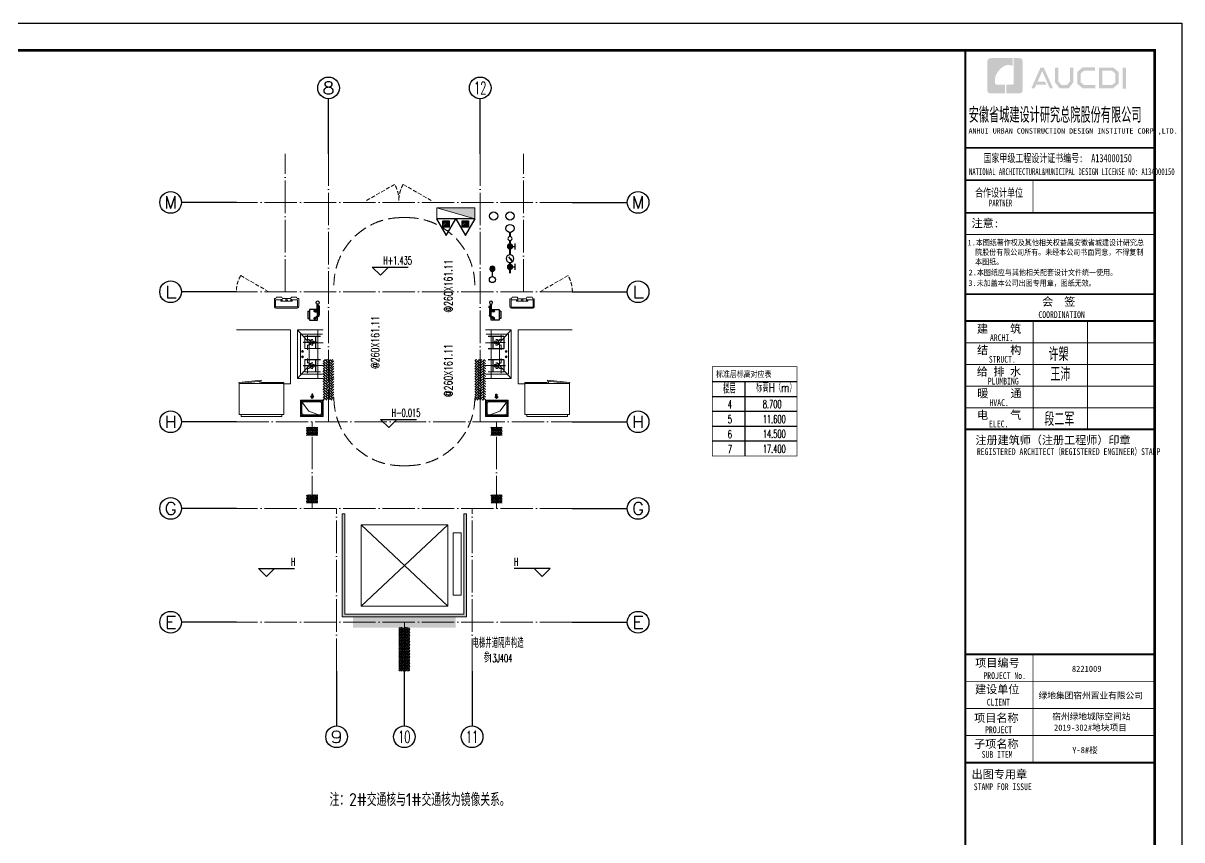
# Model space of a CAD drawing. Extents: x -518115 to 790560, y -210384 to 1628073.
# Drawn here: x 560790 to 582180, y 9714 to 24790 of the extents above; entities that cross this region are included whole.
import ezdxf
from ezdxf.enums import TextEntityAlignment as Align

# ---------------------------------------------------------------- set-up
doc = ezdxf.new("R2010")
doc.units = 0
doc.header["$LTSCALE"] = 1000
doc.header["$MEASUREMENT"] = 0
doc.linetypes.add('DASH', pattern=[0.35, 0.25, -0.1])
doc.linetypes.add('DOTE', pattern=[2.42, 2, -0.2, 0.02, -0.2])
for name, color, linetype, lineweight in [('3.5方案汇报，与郭总、侯月琴确定户型_t8$0$STAIR', 2, 'Continuous', 18), ('DOTE', 19, 'DOTE', 9), ('EQUIP_消火栓', 242, 'Continuous', 18), ('LVTRY', 1, 'Continuous', 13), ('PUB_HATCH', 8, 'Continuous', 9), ('STAIR', 2, 'Continuous', 18), ('WINDOW', 144, 'Continuous', 15), ('图签', 147, 'Continuous', 18), ('填充', 251, 'Continuous', 5), ('平面-空调预留孔', 173, 'Continuous', 15), ('立面-洞口示意', 152, 'Continuous', 13)]:
    doc.layers.add(name, color=color, linetype=linetype, lineweight=lineweight)
for name, color, linetype in [('AH-FURNITURE', 1, 'Continuous'), ('AXIS', 3, 'Continuous'), ('AXIS_TEXT', 4, 'Continuous'), ('C-Sheet-图框', 101, 'Continuous'), ('DIM_ELEV', 3, 'Continuous'), ('EQUIP_地漏', 7, 'Continuous'), ('EQUIP_消防', 7, 'Continuous'), ('PUB_TEXT', 4, 'Continuous'), ('VPIPE-凝结', 150, 'Continuous'), ('VPIPE-废水', 31, 'Continuous'), ('VPIPE-消防', 1, 'TG_X'), ('VPIPE-给水', 3, 'TG_J'), ('保温', 6, 'Continuous'), ('图框', 140, 'Continuous'), ('图签文字', 147, 'Continuous'), ('建筑-排气道', 9, 'Continuous'), ('污水', 3, 'Continuous'), ('给水', 4, 'Continuous')]:
    doc.layers.add(name, color=color, linetype=linetype)
doc.layers.add('yichutu', color=7, linetype='Continuous', true_color=0xffffff, plot=False)
doc.styles.add('_TCH_AXIS', font='COMPLEX', dxfattribs={"bigfont": 'GBCBIG'})
doc.styles.add('_TCH_DIM', font='SIMPLEX.shx', dxfattribs={"width": 0.7, "bigfont": 'GBCBIG.shx'})
doc.styles.add('COMPLEX', font='COMPLEX')
doc.styles.add('HT', font='')
doc.styles.get("Standard").update_dxf_attribs({"font": 'gbenor.shx', "bigfont": 'gbcbig.shx'})
doc.styles.add('TG_LINETYPE', font='SIMPLEX', dxfattribs={"width": 0.8, "height": 3, "bigfont": 'HZTXT'})
doc.styles.add('宋体', font='', dxfattribs={"height": 50})
doc.styles.add('建筑图签-1', font='', dxfattribs={"width": 0.7})
doc.styles.add('建筑图签-2', font='TXT.shx', dxfattribs={"width": 0.5, "bigfont": 'HZTXT.shx'})
doc.styles.get('HT').set_extended_font_data('SimHei')
doc.styles.get('宋体').set_extended_font_data('SimSun')
doc.styles.get('建筑图签-1').set_extended_font_data('SimHei')
doc.linetypes.add('TG_J', pattern='A,2,-0.22,["J",TG_LINETYPE,S=0.1,R=0,X=-0.18,Y=-0.15],0', length=2.22)
doc.linetypes.add('TG_X', pattern='A,4,-0.3,["X",TG_LINETYPE,S=0.1,R=0,X=-0.23,Y=-0.15],0', length=4.3)
pattern_1 = [(45, (134710.6, -354892.905), (0, 47.4157523), [100.584, -33.528]), (135, (134734.307, -354869.198), (3e-15, 47.4157523), [100.584, -33.528])]
pattern_2 = [(90, (134710.6, -354892.905), (-16.49778, 1e-15), [9.525, -19.05]), (210, (134710.6, -354892.905), (8.24889, -14.2874966), [9.525, -19.05]), (150, (134710.6, -354883.38), (-8.24889, -14.2874966), [9.525, -19.05])]

# ---------------------------------------------------------------- blocks, each defined once
blk = doc.blocks.new('院标1')
h = blk.add_hatch(color=150)
h.dxf.hatch_style = 1
h.set_gradient(color1=(33, 113, 253), color2=(33, 113, 253), tint=1, name='INVCURVED')
edge = h.paths.add_edge_path()
edge.add_spline(control_points=[(116373, 648379), (116379, 648379), (116382, 648379), (116391, 648379), (116391, 648379), (116391, 648379), (116616, 648379), (116616, 648379), (116616, 648379), (116616, 648379), (116616, 648054), (116616, 648054), (116616, 648054), (116616, 648054), (116108, 648054), (116108, 648054), (116108, 648054), (116028, 648054), (115963, 648111), (115963, 648199), (115963, 648199), (115963, 648199), (115963, 649215), (115963, 649215), (115963, 649215), (115963, 649295), (116018, 649360), (116108, 649360), (116108, 649360), (116108, 649360), (116897, 649360), (116897, 649360), (116897, 649360), (116897, 649360), (116897, 649080), (116897, 649080), (116897, 649080), (116897, 649080), (116566, 649140), (116356, 648859), (116356, 648859), (116245, 648719), (116240, 648545), (116247, 648466), (116247, 648466), (116254, 648386), (116247, 648466), (116247, 648466), (116247, 648466), (116247, 648466), (116258, 648374), (116373, 648379)], knot_values=[0, 0, 0, 0, 0.071429, 0.071429, 0.071429, 0.107143, 0.142857, 0.142857, 0.142857, 0.178571, 0.214286, 0.214286, 0.214286, 0.25, 0.285714, 0.285714, 0.285714, 0.321429, 0.357143, 0.357143, 0.357143, 0.392857, 0.428571, 0.428571, 0.428571, 0.464286, 0.5, 0.5, 0.5, 0.535714, 0.571429, 0.571429, 0.571429, 0.607143, 0.642857, 0.642857, 0.642857, 0.678571, 0.714286, 0.714286, 0.714286, 0.75, 0.785714, 0.785714, 0.785714, 0.821429, 0.857143, 0.857143, 0.857143, 0.928571, 1, 1, 1, 1], degree=3, periodic=0)
h = blk.add_hatch(color=150)
h.dxf.hatch_style = 1
h.set_gradient(color1=(33, 113, 253), color2=(33, 113, 253), tint=1, name='INVCURVED')
edge = h.paths.add_edge_path()
edge.add_spline(control_points=[(117268, 649215), (117268, 649215), (117268, 648199), (117268, 648199), (117268, 648199), (117268, 648114), (117212, 648054), (117123, 648054), (117123, 648054), (117123, 648054), (116663, 648054), (116663, 648054), (116663, 648054), (116663, 648054), (116663, 648379), (116663, 648379), (116663, 648379), (116663, 648379), (116865, 648379), (116865, 648379), (116865, 648379), (116907, 648379), (116941, 648413), (116941, 648455), (116941, 648455), (116941, 648455), (116941, 649360), (116941, 649360), (116941, 649360), (116941, 649360), (117123, 649360), (117123, 649360), (117123, 649360), (117204, 649360), (117268, 649306), (117268, 649215)], knot_values=[0, 0, 0, 0, 0.1, 0.1, 0.1, 0.15, 0.2, 0.2, 0.2, 0.25, 0.3, 0.3, 0.3, 0.35, 0.4, 0.4, 0.4, 0.45, 0.5, 0.5, 0.5, 0.55, 0.6, 0.6, 0.6, 0.65, 0.7, 0.7, 0.7, 0.75, 0.8, 0.8, 0.8, 0.9, 1, 1, 1, 1], degree=3, periodic=0)
blk = doc.blocks.new('A$C549D2611')
at = {"layer": '图框'}
h = blk.add_hatch(color=256, dxfattribs=at)
h.paths.add_polyline_path([(40957, -821), (41019, -821), (41019, -1206), (40957, -1206)])
h.paths.add_polyline_path([(40580, -879), (40580, -1142), (40761, -1142), (40823, -1089), (40823, -929), (40762, -879)], flags=16)
h.paths.add_polyline_path([(40521, -820), (40521, -1201), (40782, -1201), (40882, -1116), (40882, -902), (40784, -820)])
h.paths.add_polyline_path([(40450, -818), (40450, -876), (40246, -876), (40180, -931), (40180, -1091), (40246, -1142), (40451, -1142), (40451, -1203), (40219, -1203), (40118, -1116), (40118, -902), (40217, -818)])
h.paths.add_polyline_path([(39708, -819), (39769, -819), (39769, -1074), (39826, -1140), (39931, -1140), (39988, -1074), (39988, -819), (40045, -819), (40045, -1093), (39963, -1202), (39794, -1202), (39708, -1092)])
h.paths.add_polyline_path([(39442, -820), (39501, -820), (39672, -1202), (39614, -1202), (39473, -885), (39386, -1079), (39522, -1079), (39552, -1137), (39361, -1137), (39332, -1203), (39271, -1203)])
for p, q in [((38052, -2300), (41552, -2300)), ((38052, -2300), (41552, -2300)), ((38052, -2900), (41552, -2900))]:
    blk.add_line(p, q, dxfattribs=at)
blk.add_lwpolyline([(0, 0), (42050, 0), (42050, -29700), (0, -29700)], close=True, dxfattribs=at)
blk.add_lwpolyline([(0, 0), (42050, 0), (42050, -29700), (0, -29700)], close=True, dxfattribs=at)
at = {"layer": '图框', "const_width": 50}
blk.add_lwpolyline([(41550, -29200), (41550, -500), (1250, -500), (1250, -29200)], close=True, dxfattribs=at)
at = {"layer": '图框'}
for points, const_width in [([(38052, -29200), (38052, -500)], 35), ([(38052, -2300), (41552, -2300)], 30), ([(38052, -2900), (41552, -2900)], 30), ([(38052, -2900), (41552, -2900)], 30), ([(39302, -2900), (39302, -3500)], 17.5), ([(38052, -3500), (41552, -3500)], 30), ([(38052, -3500), (41552, -3500)], 30), ([(38052, -3900), (41552, -3900)], 17.5), ([(38057, -5000), (41557, -5000)], 30), ([(38057, -5500), (41557, -5500)], 35), ([(38057, -5500), (41557, -5500)], 35), ([(39307, -5500), (39307, -7500)], 17.5), ([(40307, -5500), (40307, -7500)], 17.5), ([(38057, -5900), (41557, -5900)], 17.5), ([(38057, -6300), (41557, -6300)], 17.5), ([(38057, -6700), (41557, -6700)], 17.5), ([(38057, -7100), (41557, -7100)], 17.5), ([(38057, -7500), (41557, -7500)], 35), ([(38052, -11650), (41552, -11650)], 35), ([(38052, -11650), (41552, -11650)], 35), ([(39302, -13650), (39302, -11650)], 17.5), ([(38052, -12150), (41552, -12150)], 17.5), ([(38052, -12650), (41552, -12650)], 17.5), ([(38052, -13150), (41552, -13150)], 17.5), ([(41552, -13650), (38052, -13650)], 35)]:
    blk.add_lwpolyline(points, dxfattribs=dict(at, const_width=const_width))
at = {"xscale": 0.5, "yscale": 0.5, "zscale": 0.5}
blk.add_blockref('院标1', (-19522, -325325), dxfattribs=at)
at = {"layer": '图框'}
for s, height, style, width, p in [('ANHUI URBAN CONSTRUCTION DESIGN INSTITUTE CORP.,LTD.', 100, '建筑图签-1', 0.91, (38112, -2039)), ('NATIONAL ARCHITECTURAL&MUNICIPAL DESIGN LICENSE NO: A134000150', 125, '建筑图签-1', 0.6, (38121, -2803)), ('PARTNER', 125, '建筑图签-1', 0.6, (38490, -3383)), ('1.本图纸著作权及其他相关权益属安徽省城建设计研究总', 105, 'HT', 0.88, (38095, -4103)), ('院股份有限公司所有。未经本公司书面同意，不得复制', 105, 'HT', 0.88, (38235, -4280)), ('本图纸。', 105, 'HT', 0.88, (38235, -4456)), (' 2.本图纸应与其他相关配套设计文件统一使用。 ', 105, 'HT', 0.88, (38040, -4654)), ('3.未加盖本公司出图专用章，图纸无效。', 105, 'HT', 0.88, (38111, -4851)), ('COORDINATION', 125, '建筑图签-1', 0.7, (39402, -5443)), ('ARCHI.', 125, '建筑图签-1', 0.7, (38507, -5869)), ('STRUCT.', 125, '建筑图签-1', 0.7, (38487, -6268)), ('PLUMBING', 125, '建筑图签-1', 0.7, (38467, -6671)), ('HVAC.', 125, '建筑图签-1', 0.7, (38499, -7067)), ('ELEC.', 125, '建筑图签-1', 0.7, (38492, -7460)), ('REGISTERED ARCHITECT（REGISTERED ENGINEER）STAMP', 125, '建筑图签-1', 0.7, (38267, -7971)), ('PROJECT No.', 125, '建筑图签-1', 0.7, (38387, -12107, -899)), ('CLIENT', 125, '建筑图签-1', 0.7, (38449, -12597)), ('PROJECT', 125, '建筑图签-1', 0.7, (38417, -13107)), ('SUB ITEM', 125, '建筑图签-1', 0.7, (38354, -13562)), ('STAMP FOR ISSUE', 125, '建筑图签-1', 0.7, (38209, -14159))]:
    blk.add_text(s, height=height, dxfattribs=dict(at, style=style, width=width)).set_placement(p)
at = {"layer": '图签', "color": 2, "style": '宋体'}
for s, height, p in [('8221009', 114.7, (40021, -11976)), ('绿地集团宿州置业有限公司', 114.67, (39405, -12469)), ('宿州绿地城际空间站', 114.7, (39657, -12856)), ('2019-302#地块项目', 114.67, (39691, -13061)), ('Y-8#楼', 114.7, (40027, -13476))]:
    blk.add_text(s, height=height, dxfattribs=at).set_placement(p)
at = {"layer": '图签文字', "color": 7, "style": '建筑图签-1'}
for s, height, width, p in [('安徽省城建设计研究总院股份有限公司', 250, 0.55, (38116, -1811)), ('国家甲级工程设计证书编号:  A134000150', 150, 0.7, (38389, -2566)), ('合作设计单位', 150, 0.7, (38235, -3205))]:
    blk.add_text(s, height=height, dxfattribs=dict(at, width=width)).set_placement(p)
for s, p in [('注意:', (38168, -3768)), ('会  签', (39470, -5216)), ('建    筑', (38267, -5717)), ('结    构', (38270, -6110)), ('给 排 水', (38265, -6507)), ('暖    通', (38274, -6909)), ('电    气', (38269, -7309)), ('注册建筑师（注册工程师）印章', (38240, -7773)), ('项目编号', (38236, -11884)), ('建设单位', (38233, -12372)), ('项目名称', (38216, -12901)), ('子项名称', (38216, -13380)), ('出图专用章', (38170, -13941))]:
    blk.add_text(s, height=150, dxfattribs=at).set_placement(p)
at = {"layer": '图签文字', "color": 1, "style": '建筑图签-2', "width": 0.7}
for s, p in [('许槊', (39590, -6236)), ('王沛', (39625, -6606)), ('段二军', (39513, -7434))]:
    blk.add_text(s, height=250, dxfattribs=at).set_placement(p)
blk = doc.blocks.new('_AXISO')
blk.add_circle((0, 0), 0.5)
at = {"layer": 'AXIS_TEXT', "style": 'COMPLEX', "width": 1.041667}
blk.add_attdef('A', text='', height=0.56, dxfattribs=at).set_placement((-0.25, -0.28), (0.25, -0.28), align=Align.FIT)
blk = doc.blocks.new('A$C6C4F020C')
at = {"layer": 'C-Sheet-图框', "color": 0}
for p, q in [((-783, 687), (0, 687)), ((-783, 687), (0, 687)), ((-482, 687), (-482, 0)), ((-783, 550), (0, 550)), ((-783, 412), (0, 412)), ((-783, 275), (0, 275)), ((-783, 138), (0, 138))]:
    blk.add_line(p, q, dxfattribs=at)
at = {"layer": 'C-Sheet-图框', "color": 0, "const_width": 6}
blk.add_lwpolyline([(-783, 0), (0, 0), (0, 825), (-783, 825)], close=True, dxfattribs=at)
at = {"layer": 'PUB_TEXT', "color": 2, "style": '宋体', "width": 0.8}
blk.add_text('标准层标高对应表', height=57, dxfattribs=at).set_placement((-747, 727))
at = {"layer": 'PUB_TEXT', "style": '_TCH_DIM'}
for s, height, width, p in [('楼层', 84.4, 0.7, (-684, 577)), ('标高H（m）', 84.4, 0.7, (-379, 588)), ('4', 74.4, 0.494118, (-639, 439)), ('8.700', 74.4, 0.494118, (-316, 441)), ('5', 74.4, 0.494118, (-639, 301)), ('11.600', 74.4, 0.494118, (-316, 303)), ('6', 74.4, 0.494118, (-639, 164)), ('14.500', 74.4, 0.494118, (-316, 166)), ('7', 74.4, 0.494118, (-639, 26)), ('17.400', 74.4, 0.494118, (-316, 28))]:
    blk.add_text(s, height=height, dxfattribs=dict(at, width=width)).set_placement(p)
blk = doc.blocks.new('yct-841-594-84100-59399.9999999999-100-1000.0')
at = {"layer": 'yichutu', "color": 7, "true_color": 0xffffff}
blk.add_lwpolyline([(0, 0), (0, 59400), (84100, 59400), (84100, 0)], close=True, dxfattribs=at)
blk = doc.blocks.new('FRSDFDGDGDRGDR')
at = {"layer": '平面-空调预留孔'}
for p, q in [((699612, 775044), (699612, 775441)), ((699619, 775448), (699746, 775448)), ((699746, 775448), (699746, 775355)), ((699720, 775342), (699720, 775143)), ((699727, 775349), (699740, 775349)), ((699746, 775037), (699619, 775037)), ((699727, 775136), (699740, 775136)), ((699746, 775130), (699746, 775037))]:
    blk.add_line(p, q, dxfattribs=at)
blk.add_lwpolyline([(699766, 775167), (699793, 775154), (699793, 775057), (699766, 775044), (699766, 775018), (699619, 775018, -0.414214), (699593, 775044), (699593, 775441, -0.414214), (699619, 775468), (699766, 775468), (699766, 775441), (699793, 775428), (699793, 775332), (699766, 775318)], format="xyb", close=True, dxfattribs=at)
for centre, radius in [((699740, 775243), 15.8), ((699740, 775332), 10.6), ((699740, 775154), 10.6)]:
    blk.add_circle(centre, radius, dxfattribs=at)
for centre, start, end in [((699619, 775441), 90, 180), ((699727, 775342), 90, 180), ((699740, 775355), 270, 360), ((699619, 775044), 180, 270), ((699727, 775143), 180, 270), ((699740, 775130), 0, 90)]:
    blk.add_arc(centre, 6.6, start, end, dxfattribs=at)
blk = doc.blocks.new('*U68')
h = blk.add_hatch(color=5)
h.set_gradient(color1=(0, 0, 255), rotation=180, tint=1)
h.paths.add_polyline_path([(0, 0), (-6.35, -6.35), (-6.35, -2.159), (-15, -2.159), (-15, 2.159), (-6.35, 2.159), (-6.35, 6.35)])
at = {"color": 0, "linetype": 'Continuous'}
blk.add_lwpolyline([(0, 0), (-6.35, -6.35), (-6.35, -2.159), (-15, -2.159), (-15, 2.159), (-6.35, 2.159), (-6.35, 6.35)], close=True, dxfattribs=at)
blk = doc.blocks.new('sgrsefv')
at = {"layer": 'PUB_HATCH'}
blk.add_hatch(color=256, dxfattribs=at).paths.add_polyline_path([(1112933, 840916), (1112933, 840646), (1113073, 840646), (1113073, 840661), (1112968, 840661), (1112948, 840681), (1112948, 840881), (1112968, 840901), (1113288, 840901), (1113308, 840881), (1113308, 840681), (1113288, 840661), (1113183, 840661), (1113183, 840646), (1113323, 840646), (1113323, 840916)])
at = {"layer": 'LVTRY', "color": 1}
for p, q in [((1113073, 840661), (1113073, 840646)), ((1113183, 840661), (1113183, 840646))]:
    blk.add_line(p, q, dxfattribs=at)
for points in [[(1112918, 840931), (1113338, 840931), (1113338, 840631), (1112918, 840631)], [(1112933, 840916), (1113323, 840916), (1113323, 840646), (1112933, 840646)], [(1113288, 840661), (1112968, 840661), (1112948, 840681), (1112948, 840881), (1112968, 840901), (1113288, 840901), (1113308, 840881), (1113308, 840681), (1113288, 840661)]]:
    blk.add_lwpolyline(points, close=True, dxfattribs=at)
at = {"layer": '立面-洞口示意'}
blk.add_lwpolyline([(1112918, 840931), (1113182, 840837), (1113338, 840631)], dxfattribs=at)
at = {"layer": '建筑-排气道', "xscale": -5, "yscale": 5, "zscale": 5, "rotation": 270}
blk.add_blockref('*U68', (1113118, 840599), dxfattribs=at)
blk = doc.blocks.new('A-Kitchen-7')
at = {"layer": 'LVTRY'}
for p, q in [((-519, 780), (-7, 834)), ((-4, 811), (-515, 756)), ((-29, 767), (-35, 806)), ((-7, 834), (-4, 811)), ((-515, 756), (-519, 780)), ((515, 756), (-515, 756)), ((-515, 756), (-515, 40)), ((-486, 761), (-485, 756)), ((-29, 767), (-112, 756)), ((515, 780), (0, 780)), ((0, 756), (0, 780)), ((515, 756), (515, 780)), ((515, 40), (515, 756)), ((-515, 40), (515, 40))]:
    blk.add_line(p, q, dxfattribs=at)
blk.add_lwpolyline([(-469, 40), (-469, 0), (469, 0), (469, 40)], close=True, dxfattribs=at)
blk = doc.blocks.new('A$C60D053AF')
at = {"layer": 'AH-FURNITURE', "color": 8}
for p, q in [((233, -90), (128, -90)), ((233, -110), (128, -110)), ((193, -71), (328, -71)), ((193, -91), (328, -91)), ((245, -129), (245, -122)), ((265, -129), (265, -122)), ((342, -97), (370, -143)), ((356, -83), (384, -129)), ((255, -281), (255, -251)), ((255, -281), (393, -281)), ((393, -281), (393, -251))]:
    blk.add_line(p, q, dxfattribs=at)
for points in [[(170, -68, 1), (170, -94), (193, -94), (193, -68)], [(234, -251), (414, -251, 0.414214), (424, -241), (424, -111, 0.414214), (414, -101), (234, -101, 0.414214), (224, -111), (224, -241, 0.414214)], [(268, -122), (268, -107, 0.414214), (248, -87), (233, -87), (233, -113), (242, -113), (242, -122)], [(242, -152, 1), (268, -152), (268, -129), (242, -129)], [(384, -161, 1), (402, -143), (386, -127), (368, -145)]]:
    blk.add_lwpolyline(points, format="xyb", close=True, dxfattribs=at)
for centre, radius in [((100, -100), 30), ((255, -152), 15), ((255, -152), 10), ((393, -152), 15), ((393, -152), 10)]:
    blk.add_circle(centre, radius, dxfattribs=at)
for radius in [40, 20]:
    blk.add_arc((328, -111), radius, 45, 90, dxfattribs=at)
blk = doc.blocks.new('$TwtSys$00000141')
at = {"color": 1}
for p, q in [((-47, 4), (-5, 46)), ((-47, 4), (-5, 46)), ((-44, -18), (18, 44)), ((-44, -18), (18, 44)), ((-33, -33), (33, 33)), ((-33, -33), (33, 33)), ((-16, -44), (44, 16)), ((-16, -44), (44, 16)), ((6, -46), (46, -6)), ((6, -46), (46, -6))]:
    blk.add_line(p, q, dxfattribs=at)
blk.add_circle((0, 0), 47, dxfattribs=at)
blk.add_circle((0, 0), 47, dxfattribs=at)
blk = doc.blocks.new('A$C2705576B')
at = {"layer": '给水'}
h = blk.add_hatch(color=256, dxfattribs=at)
edge = h.paths.add_edge_path()
edge.add_arc((417, -1741), 47.2, 0, 360)
h = blk.add_hatch(color=256, dxfattribs=at)
edge = h.paths.add_edge_path()
edge.add_arc((795, -1741), 47.2, 0, 360)
for p, q in [((363, -1645), (472, -1645)), ((417, -1741), (417, -1645)), ((601, -1768), (525, -1704)), ((525, -1704), (564, -1715)), ((740, -1645), (849, -1645)), ((795, -1741), (795, -1645))]:
    blk.add_line(p, q, dxfattribs=at)
at = {"layer": '给水', "const_width": 35.4}
for points in [[(499, -1741), (302, -1741)], [(903, -1741), (641, -1741)], [(1053, -1741), (978, -1741)]]:
    blk.add_lwpolyline(points, dxfattribs=at)
at = {"layer": '给水'}
for centre, radius in [((417, -1741), 47.2), ((570, -1741), 70.8), ((795, -1741), 47.2), ((941, -1741), 37.5)]:
    blk.add_circle(centre, radius, dxfattribs=at)
blk = doc.blocks.new('$TwtSys$00000546')
h = blk.add_hatch()
h.set_pattern_fill('ANSI31', color=1, scale=200, style=0)
h.set_pattern_definition([(45, (-38543.802, -6670.83), (-17.67767, 17.67767), [])])
h.paths.add_polyline_path([(-65, 174), (65, 174), (65, 44), (-65, 44)])
at = {"color": 1}
for points in [[(0, 344), (-198, 0), (198, 0)], [(-65, 174), (65, 174), (65, 44), (-65, 44)]]:
    blk.add_lwpolyline(points, close=True, dxfattribs=at)
blk = doc.blocks.new('$TwtSys$00000434')
for p, q in [((-0.5, 0.5), (-0.5, -0.5)), ((-0.5, -0.5), (0.5, 0.5)), ((0.5, 0.5), (-0.5, 0.5)), ((0.5, -0.5), (0.5, 0.5)), ((-0.5, -0.5), (0.5, -0.5))]:
    blk.add_line(p, q)
blk.add_solid([(0.5, -0.5), (0.5, 0.5), (-0.5, -0.5)])

msp = doc.modelspace()

# ---------------------------------------------------------------- hatches: boundary and pattern name
at = {"layer": '保温', "linetype": 'ByBlock', "ltscale": 10}
h = msp.add_hatch(dxfattribs=at)
h.set_pattern_fill('AR-HBONE', color=251, scale=55)
h.set_pattern_definition(pattern_1)
h.paths.add_polyline_path([(566327.2, 17831.1), (566527.2, 17831.1), (566527, 18580.8), (566327, 18580.8)])
h = msp.add_hatch(dxfattribs=at)
h.set_pattern_fill('AR-HBONE', color=251, scale=55)
h.set_pattern_definition(pattern_1)
h.paths.add_polyline_path([(569327, 17831.1), (569127, 17831.1), (569127, 18580.8), (569327, 18580.8)])
at = {"layer": '保温', "linetype": 'Continuous', "ltscale": 10}
h = msp.add_hatch(dxfattribs=at)
h.set_pattern_fill('HEX', color=251, scale=10, angle=90, style=0)
h.set_pattern_definition(pattern_2)
h.paths.add_polyline_path([(566027.2, 17180.8), (566227.2, 17180.8), (566227.3, 17330.8), (566027.3, 17330.8)])
h = msp.add_hatch(dxfattribs=at)
h.set_pattern_fill('HEX', color=251, scale=10, angle=90, style=0)
h.set_pattern_definition(pattern_2)
h.paths.add_polyline_path([(569627.2, 17180.8), (569427.2, 17180.8), (569427.1, 17330.8), (569627.1, 17330.8)])
h = msp.add_hatch(dxfattribs=at)
h.set_pattern_fill('HEX', color=251, scale=10, angle=90, style=0)
h.set_pattern_definition(pattern_2)
h.paths.add_polyline_path([(566027.2, 15930.8), (566227.2, 15930.8), (566227.3, 16080.8), (566027.3, 16080.8)])
h = msp.add_hatch(dxfattribs=at)
h.set_pattern_fill('HEX', color=251, scale=10, angle=90, style=0)
h.set_pattern_definition(pattern_2)
h.paths.add_polyline_path([(569627.2, 15930.8), (569427.2, 15930.8), (569427.1, 16080.8), (569627.1, 16080.8)])
h = msp.add_hatch(dxfattribs=at)
h.set_pattern_fill('HEX', color=251, scale=10, angle=90, style=0)
h.set_pattern_definition([(90, (63944.708, -506517.641), (-16.49778, 1e-15), [9.525, -19.05]), (210, (63944.708, -506517.641), (8.24889, -14.2874966), [9.525, -19.05]), (150, (63944.708, -506508.116), (-8.24889, -14.2874966), [9.525, -19.05])])
h.paths.add_polyline_path([(568777.2, 13630.8), (568777.2, 13830.8), (566877.2, 13830.8), (566877.2, 13630.8)])
h = msp.add_hatch(dxfattribs=at)
h.set_pattern_fill('HEX', color=251, scale=10, angle=90, style=0)
h.set_pattern_definition([(90, (63944.708, -507017.641), (-16.49778, 1e-15), [9.525, -19.05]), (210, (63944.708, -507017.641), (8.24889, -14.2874966), [9.525, -19.05]), (150, (63944.708, -507008.116), (-8.24889, -14.2874966), [9.525, -19.05])])
h.paths.add_polyline_path([(567727.3, 12830.8), (567927.3, 12830.8), (567927.3, 13630.8), (567727.3, 13630.8)])
at = {"layer": '填充'}
h = msp.add_hatch(dxfattribs=at)
h.set_pattern_fill('隔热材料02', color=256, scale=100, style=0)
h.set_pattern_definition([(0, (-606381.22, -594907.81), (0, 50), []), (0, (-606381.22, -594891.14), (0, 50), []), (270, (-606337.477, -594882.51), (50, -9e-15), [5.01775, -44.98225]), (270, (-606374.936, -594882.51), (50, -9e-15), [5.01775, -44.98225]), (90, (-606349.424, -594916.44), (-50, 3e-15), [5.01775, -44.98225]), (90, (-606362.99, -594916.44), (-50, 3e-15), [5.01775, -44.98225]), (180, (-606331.195, -594924.475), (-6e-15, -50), [50.02425, 0.02425]), (135, (-606345.152, -594921.966), (3e-15, 49.99987405), [4.268, -66.44275]), (116.56505, (-606298.17, -594918.948), (0.00011283, 49.99993342), [2.805, -108.9985]), (116.56505, (-606348.17, -594918.948), (0.00011283, 49.99993342), [2.805, -108.9985]), (153.43495, (-606290.134, -594924.475), (-0.0001128, 49.9999334), [5.61, -106.1935]), (153.43495, (-606340.134, -594924.475), (-0.0001128, 49.9999334), [5.61, -106.1935]), (63.43495, (-606299.424, -594911.422), (-0.00011283, 49.99993342), [26.714, -85.0895]), (63.43495, (-606349.424, -594911.422), (-0.00011283, 49.99993342), [26.714, -85.0895]), (116.56505, (-606287.477, -594882.51), (0.00011283, 49.99993342), [2.805, -108.9985]), (116.56505, (-606337.477, -594882.51), (0.00011283, 49.99993342), [2.805, -108.9985]), (135, (-606338.732, -594880), (3e-15, 49.99987405), [4.268, -66.44275]), (153.43495, (-606291.75, -594876.984), (-0.0001128, 49.9999334), [5.61, -106.1935]), (153.43495, (-606341.75, -594876.984), (-0.0001128, 49.9999334), [5.61, -106.1935]), (45, (-606373.68, -594880), (0, 49.99987405), [4.268, -66.44275]), (63.43495, (-606324.936, -594882.51), (-0.00011283, 49.99993342), [2.805, -108.9985]), (63.43495, (-606374.936, -594882.51), (-0.00011283, 49.99993342), [2.805, -108.9985]), (26.56505, (-606320.664, -594876.984), (0.0001128, 49.9999334), [5.61, -106.1935]), (26.56505, (-606370.664, -594876.984), (0.0001128, 49.9999334), [5.61, -106.1935]), (116.56505, (-606312.99, -594911.422), (0.00011283, 49.99993342), [26.714, -85.0895]), (116.56505, (-606362.99, -594911.422), (0.00011283, 49.99993342), [26.714, -85.0895]), (45, (-606367.26, -594921.966), (0, 49.99987405), [4.268, -66.44275]), (63.43495, (-606314.244, -594918.948), (-0.00011283, 49.99993342), [2.805, -108.9985]), (63.43495, (-606364.244, -594918.948), (-0.00011283, 49.99993342), [2.805, -108.9985]), (26.56505, (-606322.28, -594924.475), (0.0001128, 49.9999334), [5.61, -106.1935]), (26.56505, (-606372.28, -594924.475), (0.0001128, 49.9999334), [5.61, -106.1935])])
h.paths.add_polyline_path([(568927.2, 15730.8), (568977.2, 15730.8), (568977.2, 13830.8), (566677.2, 13830.8), (566677.2, 15730.8), (566727.2, 15730.8), (566727.2, 13880.8), (568927.2, 13880.8)])

# ---------------------------------------------------------------- linework, layer by layer
at = {"layer": '3.5方案汇报，与郭总、侯月琴确定户型_t8$0$STAIR'}
for p, q in [((567027.2, 15530.8), (568627.2, 14030.8)), ((568627.2, 15530.8), (567027.2, 14030.8))]:
    msp.add_line(p, q, dxfattribs=at)
for points in [[(567027.2, 14030.8), (567027.2, 15530.8), (568627.2, 15530.8), (568627.2, 14030.8)], [(568727.2, 14230.8), (568727.2, 15380.8), (568877.2, 15380.8), (568877.2, 14230.8)]]:
    msp.add_lwpolyline(points, close=True, dxfattribs=at)
at = {"layer": 'AXIS'}
for p, q in [((566427.2, 22380.8), (566427.2, 23395.4)), ((569227.2, 22380.8), (569227.2, 23395.4)), ((564727.2, 21480.8), (563712.6, 21480.8)), ((570927.2, 21480.8), (571941.8, 21480.8)), ((564727.2, 19830.8), (563712.6, 19830.8)), ((570927.2, 19830.8), (571941.8, 19830.8)), ((564727.2, 17431.1), (563712.6, 17431.1)), ((570927.2, 17431.1), (571941.8, 17431.1)), ((564727.2, 15830.8), (563712.6, 15830.8)), ((570927.2, 15830.8), (571941.8, 15830.8)), ((564727.2, 13730.8), (563712.6, 13730.8)), ((570927.2, 13730.8), (571941.8, 13730.8)), ((566577.2, 12830.8), (566577.2, 11816.2)), ((567826.7, 12830.8), (567826.7, 11816.2)), ((569077.2, 12830.8), (569077.2, 11816.2))]:
    msp.add_line(p, q, dxfattribs=at)
at = {"layer": 'DIM_ELEV', "color": 6}
for p, q in [((567234.8, 20286.1), (567899.7, 20286.1)), ((567384.8, 20136.1), (567234.8, 20286.1)), ((567384.8, 20136.1), (567534.8, 20286.1)), ((567389.4, 17474.9), (568054.3, 17474.9)), ((567539.4, 17324.9), (567389.4, 17474.9)), ((567539.4, 17324.9), (567689.4, 17474.9))]:
    msp.add_line(p, q, dxfattribs=at)
at = {"layer": 'DIM_ELEV'}
for p, q in [((565132.1, 14723.6), (565797, 14723.6)), ((565282.1, 14573.6), (565132.1, 14723.6)), ((565282.1, 14573.6), (565432.1, 14723.6)), ((570522.3, 14723.6), (569857.3, 14723.6)), ((570372.3, 14573.6), (570222.3, 14723.6)), ((570372.3, 14573.6), (570522.3, 14723.6))]:
    msp.add_line(p, q, dxfattribs=at)
at = {"layer": 'DOTE', "linetype": 'DOTE', "ltscale": 0.3}
for p, q in [((565627.2, 19830.8), (565627.2, 22380.8)), ((566427.2, 17431.1), (566427.2, 22380.8)), ((569227.2, 17431.1), (569227.2, 22380.8)), ((570027.2, 19830.8), (570027.2, 22380.8)), ((570927.2, 21480.8), (564727.2, 21480.8)), ((570927.2, 19830.8), (564727.2, 19830.8)), ((564727.2, 17431.1), (570927.2, 17431.1)), ((566127.2, 15830.8), (566127.2, 17430.8)), ((569527.2, 15830.8), (569527.2, 17430.8)), ((570927.2, 15830.8), (564727.2, 15830.8)), ((566577.2, 12830.8), (566577.2, 15830.8)), ((569077.2, 12830.8), (569077.2, 15830.8)), ((570927.2, 13730.8), (564727.2, 13730.8)), ((567827.2, 13730.8), (567827.2, 12830.8))]:
    msp.add_line(p, q, dxfattribs=at)
at = {"layer": 'LVTRY', "color": 251}
for p, q in [((565857, 19131.4), (565857, 18231.4)), ((566327.2, 19131.4), (565857, 19131.4)), ((566072.9, 18888.5), (565857, 19131.4)), ((566227.2, 18231.4), (566227.2, 19131.4)), ((569327.2, 19130.8), (569797.4, 19130.8)), ((569427.2, 18230.8), (569427.2, 19130.8)), ((569581.4, 18887.9), (569797.4, 19130.8)), ((569797.4, 19130.8), (569797.4, 18230.8)), ((566072.9, 18888.5), (566072.9, 18473.4)), ((566327.2, 18888.5), (566072.9, 18888.5)), ((569327.2, 18887.9), (569581.4, 18887.9)), ((569581.4, 18887.9), (569581.4, 18472.8)), ((565857, 18231.4), (566072.9, 18473.4)), ((566072.9, 18473.4), (566327.2, 18473.4)), ((569581.4, 18472.8), (569327.2, 18472.8)), ((569797.4, 18230.8), (569581.4, 18472.8)), ((565857, 18231.4), (566327.2, 18231.4)), ((569797.4, 18230.8), (569327.2, 18230.8))]:
    msp.add_line(p, q, dxfattribs=at)
at = {"layer": 'LVTRY'}
for p, q in [((565907.2, 18321.4), (565907.2, 19041.4)), ((565917.2, 19051.4), (566317.2, 19051.4)), ((566227.2, 19041.4), (566227.2, 18321.4)), ((569737.2, 19050.8), (569337.2, 19050.8)), ((569427.2, 19040.8), (569427.2, 18320.8)), ((569747.2, 18320.8), (569747.2, 19040.8)), ((565967.2, 18894.2), (565967.2, 18898.7)), ((565967.2, 18898.7), (566094.7, 18898.7)), ((566094.7, 18894.2), (565967.2, 18894.2)), ((565987.2, 19001.4), (565987.2, 18791.4)), ((565992.2, 19001.4), (565992.2, 18791.4)), ((566282.2, 19011.4), (565997.2, 19011.4)), ((566282.2, 19006.4), (565997.2, 19006.4)), ((566041.9, 19031.4), (566037.4, 19031.4)), ((566037.4, 19031.4), (566037.4, 18941.4)), ((566037.4, 18941.4), (566041.9, 18941.4)), ((566037.4, 18851.4), (566041.9, 18851.4)), ((566037.4, 18761.4), (566037.4, 18851.4)), ((566041.9, 18941.4), (566041.9, 19031.4)), ((566041.9, 18851.4), (566041.9, 18761.4)), ((566084.7, 18898.7), (566084.7, 18894.2)), ((566212.2, 18898.7), (566084.7, 18898.7)), ((566084.7, 18894.2), (566212.2, 18894.2)), ((566094.7, 18898.7), (566094.7, 18894.2)), ((566187.2, 18791.4), (566187.2, 19001.4)), ((566192.2, 18791.4), (566192.2, 19001.4)), ((566212.2, 18894.2), (566212.2, 18898.7)), ((566227.2, 18473.4), (566227.2, 18888.5)), ((569372.2, 19010.8), (569657.2, 19010.8)), ((569372.2, 19005.8), (569657.2, 19005.8)), ((569427.2, 18472.8), (569427.2, 18887.9)), ((569442.2, 18893.6), (569442.2, 18898.1)), ((569442.2, 18898.1), (569569.7, 18898.1)), ((569569.7, 18893.6), (569442.2, 18893.6)), ((569462.2, 18790.8), (569462.2, 19000.8)), ((569467.2, 18790.8), (569467.2, 19000.8)), ((569559.7, 18898.1), (569559.7, 18893.6)), ((569687.2, 18898.1), (569559.7, 18898.1)), ((569559.7, 18893.6), (569687.2, 18893.6)), ((569569.7, 18898.1), (569569.7, 18893.6)), ((569612.4, 19030.8), (569616.9, 19030.8)), ((569612.4, 18940.8), (569612.4, 19030.8)), ((569616.9, 18940.8), (569612.4, 18940.8)), ((569612.4, 18850.8), (569612.4, 18760.8)), ((569616.9, 18850.8), (569612.4, 18850.8)), ((569616.9, 19030.8), (569616.9, 18940.8)), ((569616.9, 18760.8), (569616.9, 18850.8)), ((569662.2, 19000.8), (569662.2, 18790.8)), ((569667.2, 19000.8), (569667.2, 18790.8)), ((569687.2, 18893.6), (569687.2, 18898.1)), ((565927.8, 18731.4), (565966.6, 18731.4)), ((565927.8, 18631.4), (565966.6, 18631.4)), ((565947.2, 18712), (565947.2, 18750.8)), ((565947.2, 18612), (565947.2, 18650.8)), ((565997.2, 18786.4), (566282.2, 18786.4)), ((565997.2, 18781.4), (566282.2, 18781.4)), ((566041.9, 18761.4), (566037.4, 18761.4)), ((569657.2, 18785.8), (569372.2, 18785.8)), ((569657.2, 18780.8), (569372.2, 18780.8)), ((569612.4, 18760.8), (569616.9, 18760.8)), ((569726.6, 18730.8), (569687.8, 18730.8)), ((569726.6, 18630.8), (569687.8, 18630.8)), ((569707.2, 18711.4), (569707.2, 18750.2)), ((569707.2, 18611.4), (569707.2, 18650.2)), ((565967.2, 18468.7), (565967.2, 18464.2)), ((566094.7, 18468.7), (565967.2, 18468.7)), ((565967.2, 18464.2), (566094.7, 18464.2)), ((565987.2, 18361.4), (565987.2, 18571.4)), ((565992.2, 18361.4), (565992.2, 18571.4)), ((565997.2, 18581.4), (566282.2, 18581.4)), ((565997.2, 18576.4), (566282.2, 18576.4)), ((566041.9, 18601.4), (566037.4, 18601.4)), ((566037.4, 18601.4), (566037.4, 18511.4)), ((566037.4, 18511.4), (566041.9, 18511.4)), ((566037.4, 18421.4), (566041.9, 18421.4)), ((566037.4, 18331.4), (566037.4, 18421.4)), ((566041.9, 18511.4), (566041.9, 18601.4)), ((566041.9, 18421.4), (566041.9, 18331.4)), ((566084.7, 18468.7), (566212.2, 18468.7)), ((566084.7, 18464.2), (566084.7, 18468.7)), ((566212.2, 18464.2), (566084.7, 18464.2)), ((566094.7, 18464.2), (566094.7, 18468.7)), ((566187.2, 18571.4), (566187.2, 18361.4)), ((566192.2, 18571.4), (566192.2, 18361.4)), ((566212.2, 18468.7), (566212.2, 18464.2)), ((569657.2, 18580.8), (569372.2, 18580.8)), ((569657.2, 18575.8), (569372.2, 18575.8)), ((569442.2, 18468.1), (569442.2, 18463.6)), ((569569.7, 18468.1), (569442.2, 18468.1)), ((569442.2, 18463.6), (569569.7, 18463.6)), ((569462.2, 18570.8), (569462.2, 18360.8)), ((569467.2, 18570.8), (569467.2, 18360.8)), ((569559.7, 18468.1), (569687.2, 18468.1)), ((569559.7, 18463.6), (569559.7, 18468.1)), ((569687.2, 18463.6), (569559.7, 18463.6)), ((569569.7, 18463.6), (569569.7, 18468.1)), ((569612.4, 18600.8), (569616.9, 18600.8)), ((569612.4, 18510.8), (569612.4, 18600.8)), ((569616.9, 18510.8), (569612.4, 18510.8)), ((569612.4, 18420.8), (569612.4, 18330.8)), ((569616.9, 18420.8), (569612.4, 18420.8)), ((569616.9, 18600.8), (569616.9, 18510.8)), ((569616.9, 18330.8), (569616.9, 18420.8)), ((569662.2, 18360.8), (569662.2, 18570.8)), ((569667.2, 18360.8), (569667.2, 18570.8)), ((569687.2, 18468.1), (569687.2, 18463.6)), ((566317.2, 18311.4), (565917.2, 18311.4)), ((566282.2, 18356.4), (565997.2, 18356.4)), ((566282.2, 18351.4), (565997.2, 18351.4)), ((566041.9, 18331.4), (566037.4, 18331.4)), ((569337.2, 18310.8), (569737.2, 18310.8)), ((569372.2, 18355.8), (569657.2, 18355.8)), ((569372.2, 18350.8), (569657.2, 18350.8)), ((569612.4, 18330.8), (569616.9, 18330.8))]:
    msp.add_line(p, q, dxfattribs=at)
for points in [[(565601.2, 18131.4), (565727.2, 18131.4), (565727.2, 19131.4), (564727.2, 19131.4)], [(570053.2, 18130.8), (569927.2, 18130.8), (569927.2, 19130.8), (570927.2, 19130.8)]]:
    msp.add_lwpolyline(points, dxfattribs=at)
for centre, radius in [((566139.7, 18896.4), 29.7), ((566139.7, 18896.4), 11.7), ((569514.7, 18895.8), 29.7), ((569514.7, 18895.8), 11.7), ((565947.2, 18731.4), 17), ((565947.2, 18631.4), 17), ((569707.2, 18730.8), 17), ((569707.2, 18630.8), 17), ((566139.7, 18466.4), 29.7), ((566139.7, 18466.4), 11.7), ((569514.7, 18465.8), 29.7), ((569514.7, 18465.8), 11.7)]:
    msp.add_circle(centre, radius, dxfattribs=at)
for centre, radius, start, end in [((565917.2, 19041.4), 10, 90, 180), ((566217.2, 19041.4), 10, 0, 90), ((569437.2, 19040.8), 10, 90, 180), ((569737.2, 19040.8), 10, 0, 90), ((565997.2, 19001.4), 10, 90, 180), ((565997.2, 19001.4), 5, 90, 180), ((566039.7, 18896.4), 56.7, 2.27424, 87.72576), ((566039.7, 18896.4), 52.2, 2.47041, 87.52959), ((566039.7, 18896.4), 52.2, 272.47041, 357.52959), ((566039.7, 18896.4), 56.7, 272.27424, 357.72576), ((566139.7, 18896.4), 56.7, 92.27424, 177.72576), ((566139.7, 18896.4), 56.7, 182.27424, 267.72576), ((566139.7, 18896.4), 52.2, 92.47041, 177.52959), ((566139.7, 18896.4), 52.2, 182.47041, 267.52959), ((566182.2, 19001.4), 10, 0, 90), ((566182.2, 19001.4), 5, 0, 90), ((569472.2, 19000.8), 10, 90, 180), ((569472.2, 19000.8), 5, 90, 180), ((569514.7, 18895.8), 56.7, 2.27424, 87.72576), ((569514.7, 18895.8), 52.2, 2.47041, 87.52959), ((569514.7, 18895.8), 52.2, 272.47041, 357.52959), ((569514.7, 18895.8), 56.7, 272.27424, 357.72576), ((569614.7, 18895.8), 56.7, 92.27424, 177.72576), ((569614.7, 18895.8), 56.7, 182.27424, 267.72576), ((569614.7, 18895.8), 52.2, 92.47041, 177.52959), ((569614.7, 18895.8), 52.2, 182.47041, 267.52959), ((569657.2, 19000.8), 10, 0, 90), ((569657.2, 19000.8), 5, 0, 90), ((565997.2, 18791.4), 10, 180, 270), ((565997.2, 18791.4), 5, 180, 270), ((566182.2, 18791.4), 10, 270, 0), ((566182.2, 18791.4), 5, 270, 0), ((569472.2, 18790.8), 10, 180, 270), ((569472.2, 18790.8), 5, 180, 270), ((569657.2, 18790.8), 10, 270, 0), ((569657.2, 18790.8), 5, 270, 0), ((565997.2, 18571.4), 10, 90, 180), ((565997.2, 18571.4), 5, 90, 180), ((566039.7, 18466.4), 56.7, 2.27424, 87.72576), ((566039.7, 18466.4), 52.2, 2.47041, 87.52959), ((566039.7, 18466.4), 52.2, 272.47041, 357.52959), ((566039.7, 18466.4), 56.7, 272.27424, 357.72576), ((566139.7, 18466.4), 56.7, 92.27424, 177.72576), ((566139.7, 18466.4), 56.7, 182.27424, 267.72576), ((566139.7, 18466.4), 52.2, 92.47041, 177.52959), ((566139.7, 18466.4), 52.2, 182.47041, 267.52959), ((566182.2, 18571.4), 10, 0, 90), ((566182.2, 18571.4), 5, 0, 90), ((569472.2, 18570.8), 10, 90, 180), ((569472.2, 18570.8), 5, 90, 180), ((569514.7, 18465.8), 56.7, 2.27424, 87.72576), ((569514.7, 18465.8), 52.2, 2.47041, 87.52959), ((569514.7, 18465.8), 52.2, 272.47041, 357.52959), ((569514.7, 18465.8), 56.7, 272.27424, 357.72576), ((569614.7, 18465.8), 56.7, 92.27424, 177.72576), ((569614.7, 18465.8), 56.7, 182.27424, 267.72576), ((569614.7, 18465.8), 52.2, 92.47041, 177.52959), ((569614.7, 18465.8), 52.2, 182.47041, 267.52959), ((569657.2, 18570.8), 10, 0, 90), ((569657.2, 18570.8), 5, 0, 90), ((565917.2, 18321.4), 10, 180, 270), ((565997.2, 18361.4), 10, 180, 270), ((565997.2, 18361.4), 5, 180, 270), ((566182.2, 18361.4), 10, 270, 0), ((566182.2, 18361.4), 5, 270, 0), ((566217.2, 18321.4), 10, 270, 0), ((569437.2, 18320.8), 10, 180, 270), ((569472.2, 18360.8), 10, 180, 270), ((569472.2, 18360.8), 5, 180, 270), ((569657.2, 18360.8), 10, 270, 0), ((569657.2, 18360.8), 5, 270, 0), ((569737.2, 18320.8), 10, 270, 0)]:
    msp.add_arc(centre, radius, start, end, dxfattribs=at)
at = {"layer": 'STAIR', "color": 251, "linetype": 'DASH'}
for points in [[(566527.2, 19950.8, -0.4142136), (567777.2, 21200.8), (567877.2, 21200.8, -0.4142136), (569127.2, 19950.8)], [(566527.2, 17870.8, 0.4142136), (567777.2, 16620.8), (567877.2, 16620.8, 0.4142136), (569127.2, 17870.8)]]:
    msp.add_lwpolyline(points, format="xyb", dxfattribs=at)
at = {"layer": 'VPIPE-凝结'}
msp.add_line((569452.2, 20110.8), (569452.2, 20208.8), dxfattribs=at)
at = {"layer": 'VPIPE-废水'}
msp.add_circle((569452.2, 20055.8), 55, dxfattribs=at)
at = {"layer": 'VPIPE-消防', "linetype": 'Continuous'}
msp.add_circle((569477.2, 21230.8), 75, dxfattribs=at)
at = {"layer": 'VPIPE-给水', "linetype": 'Continuous'}
for centre in [(569777.2, 21230.8), (569777.2, 21000.8)]:
    msp.add_circle(centre, 75, dxfattribs=at)
at = {"layer": 'WINDOW', "color": 250, "linetype": 'DASH', "ltscale": 0.3}
for points in [[(567127.2, 21514.2), (567646.8, 21814.2, -0.1316523), (567727.2, 21514.2)], [(568325.3, 21514.2), (567805.7, 21814.2, 0.1316523), (567725.3, 21514.2)], [(565325.3, 19830.8), (564805.7, 20130.8, 0.1316523), (564725.3, 19830.8)], [(570329, 19830.8), (570848.6, 20130.8, -0.1316523), (570929, 19830.8)], [(570927.2, 19831.9, 0.0004569), (570927.2, 19830.8)]]:
    msp.add_lwpolyline(points, format="xyb", dxfattribs=at)
at = {"layer": '填充'}
msp.add_lwpolyline([(568927.2, 15730.8), (568977.2, 15730.8), (568977.2, 13830.8), (566677.2, 13830.8), (566677.2, 15730.8), (566727.2, 15730.8), (566727.2, 13880.8), (568927.2, 13880.8)], close=True, dxfattribs=at)

# ---------------------------------------------------------------- block references
msp.add_blockref('A$C549D2611', (540130.5, 24790.1))
at = {"xscale": -1}
for name, p, rotation in [('FRSDFDGDGDRGDR', (-209590.4, -680061.1), 270), ('A$C60D053AF', (569327.2, 19730.8), 90), ('sgrsefv', (-543591.1, 858462.4), 180)]:
    msp.add_blockref(name, p, dxfattribs=dict(at, rotation=rotation))
for name, p, rotation in [('FRSDFDGDGDRGDR', (1345244.7, -680061.7), 90.00000000000001), ('A$C60D053AF', (566327.2, 19731.4), 270), ('sgrsefv', (1679245.5, 858463), 180)]:
    msp.add_blockref(name, p, dxfattribs=dict(rotation=rotation))
at = {"xscale": 2, "yscale": 2, "zscale": 2}
msp.add_blockref('A$C6C4F020C', (575076.5, 16801), dxfattribs=at)
at = {"layer": 'AXIS'}
ref = msp.add_blockref('_AXISO', (566427.2, 23595.4), dxfattribs=dict(at, xscale=400, yscale=400, zscale=400))
ref.add_attrib('A', '8', dxfattribs={"layer": 'AXIS_TEXT', "height": 226.3, "style": '_TCH_AXIS', "width": 1.5}).set_placement((566314, 23482.3), (566540.3, 23482.3), align=Align.FIT)
ref = msp.add_blockref('_AXISO', (569227.2, 23595.4), dxfattribs=dict(at, xscale=400, yscale=400, zscale=400))
ref.add_attrib('A', '12', dxfattribs={"layer": 'AXIS_TEXT', "height": 226.27, "style": '_TCH_AXIS', "width": 0.724138}).set_placement((569114, 23482.3), (569340.3, 23482.3), align=Align.FIT)
ref = msp.add_blockref('_AXISO', (563512.6, 21480.8), dxfattribs=dict(at, xscale=400, yscale=400, zscale=400))
ref.add_attrib('A', 'M', dxfattribs={"layer": 'AXIS_TEXT', "height": 226.3, "style": '_TCH_AXIS'}).set_placement((563399.4, 21367.7), (563625.7, 21367.7), align=Align.FIT)
ref = msp.add_blockref('_AXISO', (572141.8, 21480.8), dxfattribs=dict(at, xscale=400, yscale=400, zscale=400))
ref.add_attrib('A', 'M', dxfattribs={"layer": 'AXIS_TEXT', "height": 226.3, "style": '_TCH_AXIS'}).set_placement((572028.6, 21367.7), (572254.9, 21367.7), align=Align.FIT)
ref = msp.add_blockref('_AXISO', (563512.6, 19830.8), dxfattribs=dict(at, xscale=400, yscale=400, zscale=400))
ref.add_attrib('A', 'L', dxfattribs={"layer": 'AXIS_TEXT', "height": 226.3, "style": '_TCH_AXIS', "width": 1.4}).set_placement((563399.4, 19717.7), (563625.7, 19717.7), align=Align.FIT)
ref = msp.add_blockref('_AXISO', (572141.8, 19830.8), dxfattribs=dict(at, xscale=400, yscale=400, zscale=400))
ref.add_attrib('A', 'L', dxfattribs={"layer": 'AXIS_TEXT', "height": 226.3, "style": '_TCH_AXIS', "width": 1.4}).set_placement((572028.6, 19717.7), (572254.9, 19717.7), align=Align.FIT)
ref = msp.add_blockref('_AXISO', (563512.6, 17431.1), dxfattribs=dict(at, xscale=400, yscale=400, zscale=400))
ref.add_attrib('A', 'H', dxfattribs={"layer": 'AXIS_TEXT', "height": 226.3, "style": '_TCH_AXIS', "width": 1.05}).set_placement((563399.4, 17318), (563625.7, 17318), align=Align.FIT)
ref = msp.add_blockref('_AXISO', (572141.8, 17431.1), dxfattribs=dict(at, xscale=400, yscale=400, zscale=400))
ref.add_attrib('A', 'H', dxfattribs={"layer": 'AXIS_TEXT', "height": 226.3, "style": '_TCH_AXIS', "width": 1.05}).set_placement((572028.6, 17318), (572254.9, 17318), align=Align.FIT)
ref = msp.add_blockref('_AXISO', (563512.6, 15830.8), dxfattribs=dict(at, xscale=400, yscale=400, zscale=400))
ref.add_attrib('A', 'G', dxfattribs={"layer": 'AXIS_TEXT', "height": 226.3, "style": '_TCH_AXIS', "width": 1.166667}).set_placement((563399.4, 15717.7), (563625.7, 15717.7), align=Align.FIT)
ref = msp.add_blockref('_AXISO', (572141.8, 15830.8), dxfattribs=dict(at, xscale=400, yscale=400, zscale=400))
ref.add_attrib('A', 'G', dxfattribs={"layer": 'AXIS_TEXT', "height": 226.3, "style": '_TCH_AXIS', "width": 1.166667}).set_placement((572028.6, 15717.7), (572254.9, 15717.7), align=Align.FIT)
ref = msp.add_blockref('_AXISO', (563512.6, 13730.8), dxfattribs=dict(at, xscale=400, yscale=400, zscale=400))
ref.add_attrib('A', 'E', dxfattribs={"layer": 'AXIS_TEXT', "height": 226.3, "style": '_TCH_AXIS', "width": 1.3125}).set_placement((563399.4, 13617.7), (563625.7, 13617.7), align=Align.FIT)
ref = msp.add_blockref('_AXISO', (572141.8, 13730.8), dxfattribs=dict(at, xscale=400, yscale=400, zscale=400))
ref.add_attrib('A', 'E', dxfattribs={"layer": 'AXIS_TEXT', "height": 226.3, "style": '_TCH_AXIS', "width": 1.3125}).set_placement((572028.6, 13617.7), (572254.9, 13617.7), align=Align.FIT)
ref = msp.add_blockref('_AXISO', (566577.2, 11616.2), dxfattribs=dict(at, xscale=400, yscale=400, zscale=400))
ref.add_attrib('A', '9', dxfattribs={"layer": 'AXIS_TEXT', "height": 226.3, "style": '_TCH_AXIS', "width": 1.5}).set_placement((566464, 11503.1), (566690.3, 11503.1), align=Align.FIT)
ref = msp.add_blockref('_AXISO', (567826.7, 11616.2), dxfattribs=dict(at, xscale=400, yscale=400, zscale=400))
ref.add_attrib('A', '10', dxfattribs={"layer": 'AXIS_TEXT', "height": 226.27, "style": '_TCH_AXIS', "width": 0.724138}).set_placement((567713.6, 11503.1), (567939.8, 11503.1), align=Align.FIT)
ref = msp.add_blockref('_AXISO', (569077.2, 11616.2), dxfattribs=dict(at, xscale=400, yscale=400, zscale=400))
ref.add_attrib('A', '11', dxfattribs={"layer": 'AXIS_TEXT', "height": 226.27, "style": '_TCH_AXIS', "width": 0.875}).set_placement((568964, 11503.1), (569190.3, 11503.1), align=Align.FIT)
at = {"layer": 'EQUIP_地漏', "xscale": -1, "rotation": 359.999999999891}
msp.add_blockref('$TwtSys$00000141', (569452.2, 20255.8), dxfattribs=at)
at = {"layer": 'EQUIP_消火栓', "xscale": -700, "yscale": 200, "zscale": 700, "rotation": 180}
msp.add_blockref('$TwtSys$00000434', (568777.2, 21280.8), dxfattribs=at)
at = {"layer": 'EQUIP_消防', "xscale": 0.9, "yscale": 0.9, "zscale": 0.9, "rotation": 180}
for p in [(568598.6, 21180.8), (568955.7, 21180.8)]:
    msp.add_blockref('$TwtSys$00000546', p, dxfattribs=at)
at = {"layer": 'LVTRY', "color": 1, "extrusion": (0, 0, -1), "yscale": 0.7999999999883585, "zscale": -0.7999999999883585}
for p, xscale in [((-565189.2, 17531.7), -0.7999999999883585), ((-570465.2, 17531.1), 0.7999999999883585)]:
    msp.add_blockref('A-Kitchen-7', p, dxfattribs=dict(at, xscale=xscale))
at = {"layer": 'yichutu', "xscale": 0.5, "yscale": 0.5, "zscale": 0.5}
msp.add_blockref('yct-841-594-84100-59399.9999999999-100-1000.0', (540130.5, -4909.9), dxfattribs=at)
at = {"layer": '污水', "xscale": -1, "rotation": 269.999999999891}
msp.add_blockref('A$C2705576B', (571518.4, 19873), dxfattribs=at)

# ---------------------------------------------------------------- texts
at = {"layer": 'DIM_ELEV', "color": 7, "style": '_TCH_DIM', "width": 0.494118}
for s, height, p in [('H+1.435', 148.75, (567436.7, 20336.2)), ('H-0.015', 148.75, (567591.3, 17524.9)), ('H', 148.8, (565733, 14773.7)), ('H', 148.8, (569849.7, 14773.7))]:
    msp.add_text(s, height=height, dxfattribs=at).set_placement(p)
at = {"layer": 'PUB_TEXT', "color": 7, "style": '_TCH_DIM', "width": 0.705882}
for p in [(568713.8, 19449), (567363.8, 18409), (568713.8, 17889)]:
    msp.add_text('@260X161.11', height=148.75, rotation=90, dxfattribs=at).set_placement(p)
at = {"layer": 'PUB_TEXT', "color": 3, "style": '_TCH_DIM'}
for s, height, width, p in [('电梯井道隔声构造', 168.79, 0.7, (569084.4, 13260.2)), ('参', 168.8, 0.7, (569288.5, 12992.5)), ('13J404', 148.75, 0.494118, (569374.5, 12992.5))]:
    msp.add_text(s, height=height, dxfattribs=dict(at, width=width)).set_placement(p)
at = {"layer": 'PUB_TEXT', "color": 1}
msp.add_text('注：2#交通核与1#交通核为镜像关系。', height=241.135, dxfattribs=at).set_placement((566447.1, 10336.2))

doc.saveas('drawing.dxf')
